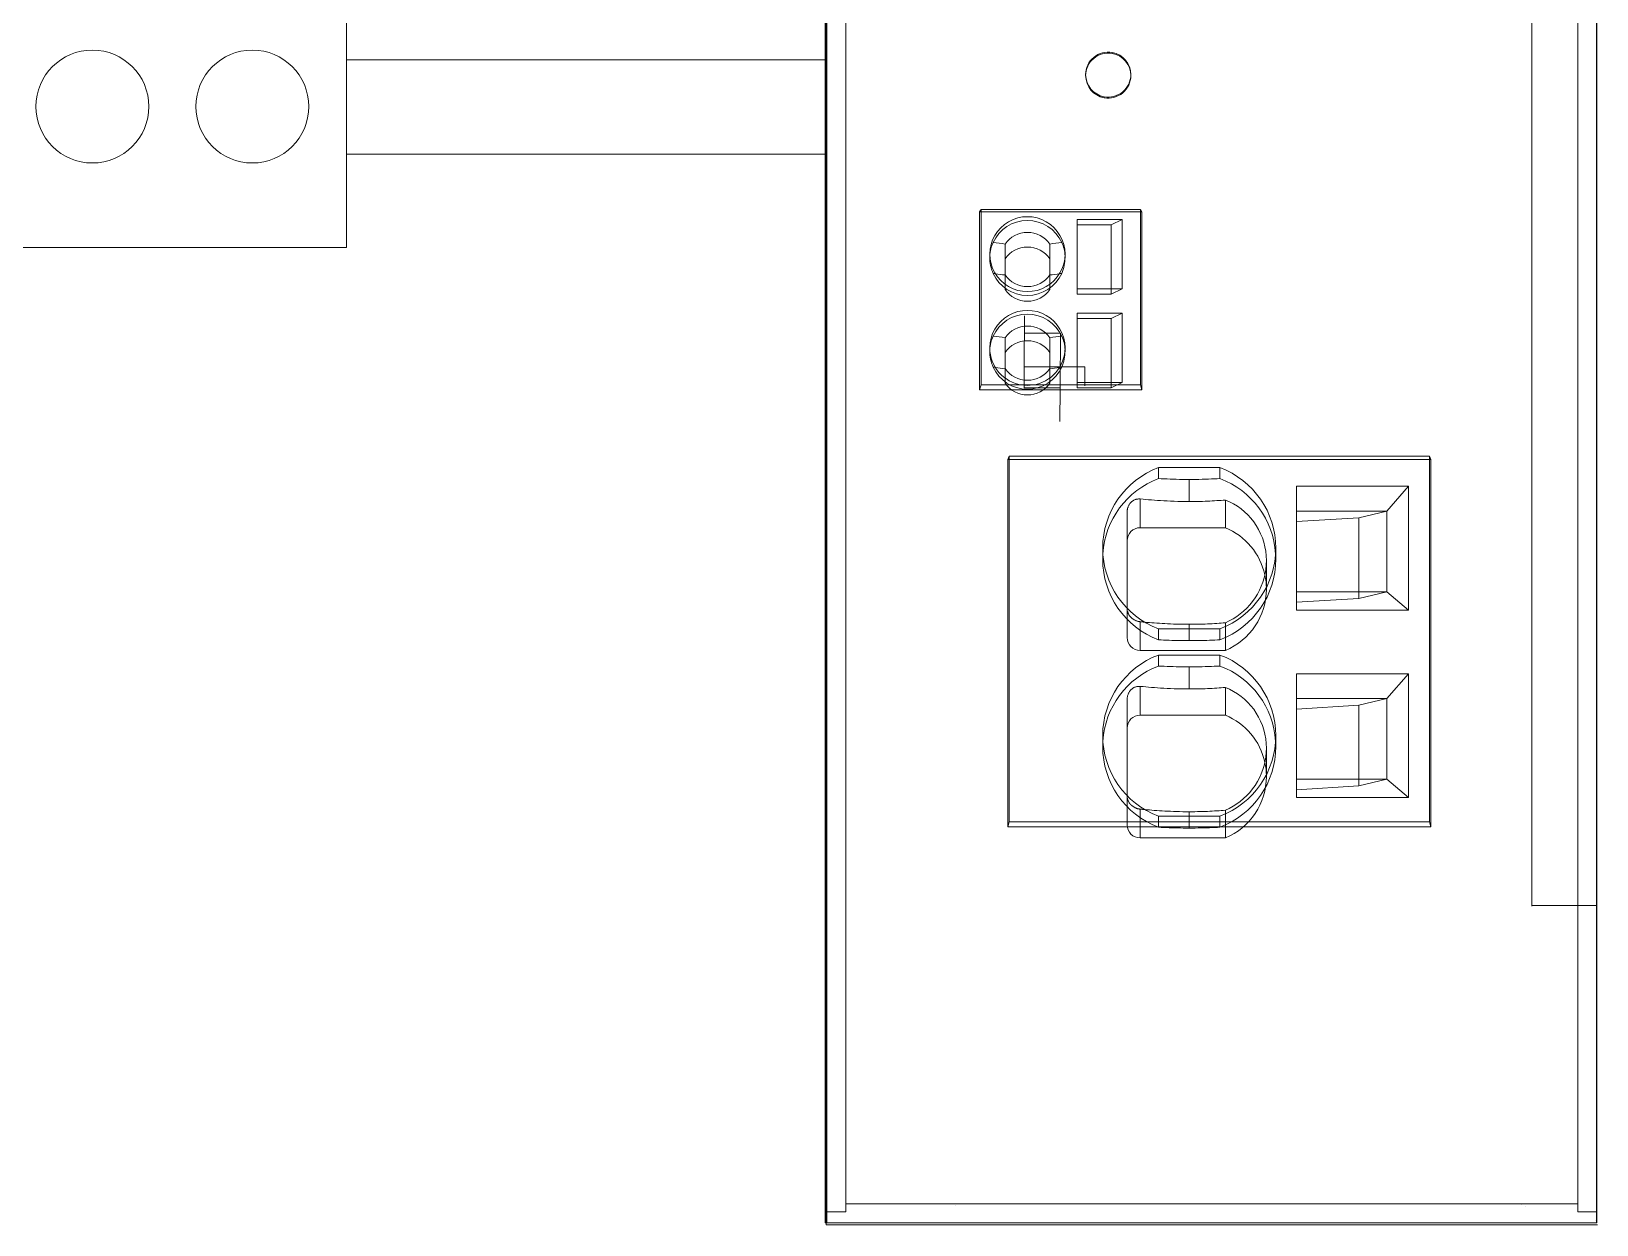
# Model space of a CAD drawing. Header units: millimetres. Extents: x 1359 to 3577, y 1336 to 3557.
# Drawn here: x 2239.8 to 2323, y 3137.1 to 3200.6 of the extents above; entities that cross this region are included whole.
import ezdxf

# ---------------------------------------------------------------- set-up
doc = ezdxf.new("R2010")
doc.units = ezdxf.units.MM
doc.layers.add('000-PI-Oprema', color=30, linetype='Continuous', lineweight=5)
doc.layers.add('000-SI-Oprema', color=30, linetype='Continuous', lineweight=0)
doc.layers.add('002-PI-Kabelska kanalica', color=150, linetype='Continuous')

msp = doc.modelspace()

# ---------------------------------------------------------------- linework, layer by layer
at = {"layer": '000-PI-Oprema', "color": 0, "linetype": 'ByBlock', "lineweight": 0}
msp.add_lwpolyline([(2245.764, 3236.079), (2245.764, 3239.079, -0.414214), (2248.764, 3242.079), (2253.564, 3242.079, -0.414214), (2256.564, 3239.079), (2256.564, 3236.079), (2256.564, 3189.079), (2229.564, 3189.079), (2229.564, 3185.079, 0.414214), (2232.564, 3182.079), (2234.564, 3182.079, 0.414214), (2237.564, 3185.079), (2237.564, 3189.079)], format="xyb", dxfattribs=at)
for centre in [(2243.064, 3196.579), (2251.564, 3196.579)]:
    msp.add_circle(centre, 3, dxfattribs=at)
at = {"layer": '000-SI-Oprema', "color": 0, "linetype": 'ByBlock', "lineweight": 0}
for p, q in [((2282.003, 3267.249), (2282.003, 3137.249)), ((2282.003, 3155.798), (2282.003, 3267.249)), ((2282.051, 3267.149), (2282.051, 3137.149)), ((2282.051, 3155.699), (2282.051, 3267.149)), ((2282.099, 3267.049), (2282.099, 3154.109)), ((2319.549, 3267.049), (2319.549, 3154.109)), ((2322.999, 3267.049), (2322.999, 3154.107)), ((2323.003, 3137.249), (2323.003, 3267.249)), ((2323.003, 3155.798), (2323.003, 3267.249)), ((2283.099, 3266.547), (2283.099, 3155.264)), ((2321.999, 3155.264), (2321.999, 3266.574)), ((2297.261, 3199.4), (2297.261, 3199.454)), ((2295.846, 3198.277), (2295.846, 3198.224)), ((2298.246, 3198.277), (2298.246, 3198.224)), ((2296.832, 3197.048), (2296.832, 3197.101)), ((2290.213, 3190.99), (2290.288, 3191.099)), ((2290.288, 3191.099), (2298.761, 3191.099)), ((2290.288, 3181.78), (2290.288, 3191.099)), ((2298.836, 3190.99), (2298.761, 3191.099)), ((2298.761, 3191.099), (2298.761, 3181.78)), ((2290.288, 3190.99), (2290.213, 3190.99)), ((2290.213, 3190.99), (2290.213, 3181.523)), ((2298.761, 3190.99), (2290.288, 3190.99)), ((2295.401, 3190.577), (2295.401, 3186.891)), ((2297.785, 3190.577), (2295.401, 3190.577)), ((2297.209, 3190.292), (2295.401, 3190.292)), ((2297.785, 3190.577), (2297.209, 3190.292)), ((2297.209, 3190.292), (2297.209, 3186.891)), ((2297.785, 3190.577), (2297.785, 3186.891)), ((2298.836, 3190.99), (2298.761, 3190.99)), ((2298.835, 3181.523), (2298.836, 3190.99)), ((2290.751, 3188.556), (2290.751, 3188.734)), ((2291.562, 3187.628), (2291.562, 3189.271)), ((2293.941, 3189.271), (2293.941, 3187.628)), ((2294.751, 3188.556), (2294.751, 3188.734)), ((2291.562, 3187.628), (2291.562, 3186.851)), ((2293.941, 3187.628), (2293.941, 3186.851)), ((2297.785, 3186.891), (2295.401, 3186.891)), ((2295.401, 3186.607), (2295.401, 3186.891)), ((2297.209, 3186.891), (2297.209, 3186.607)), ((2297.209, 3186.607), (2297.785, 3186.891)), ((2297.209, 3186.607), (2295.401, 3186.607)), ((2292.599, 3185.449), (2292.586, 3182.749)), ((2292.599, 3185.449), (2292.599, 3185.449)), ((2295.401, 3185.596), (2295.401, 3181.91)), ((2297.785, 3185.596), (2295.401, 3185.596)), ((2297.209, 3185.311), (2295.401, 3185.311)), ((2297.785, 3185.596), (2297.209, 3185.311)), ((2297.209, 3185.311), (2297.209, 3181.91)), ((2297.785, 3185.596), (2297.785, 3181.91)), ((2292.595, 3184.543), (2294.502, 3184.543)), ((2294.49, 3181.634), (2294.502, 3184.543)), ((2290.751, 3183.575), (2290.751, 3183.753)), ((2291.562, 3182.647), (2291.562, 3184.29)), ((2293.941, 3184.29), (2293.941, 3182.647)), ((2294.751, 3183.575), (2294.751, 3183.753)), ((2292.582, 3181.785), (2292.586, 3182.749)), ((2292.586, 3182.749), (2292.586, 3182.749)), ((2292.586, 3182.749), (2295.799, 3182.749)), ((2295.799, 3182.749), (2295.799, 3182.749)), ((2295.799, 3182.749), (2295.799, 3181.785)), ((2291.562, 3181.87), (2291.562, 3182.647)), ((2293.941, 3181.87), (2293.941, 3182.647)), ((2297.785, 3181.91), (2295.401, 3181.91)), ((2295.401, 3181.626), (2295.401, 3181.91)), ((2297.209, 3181.91), (2297.209, 3181.626)), ((2297.209, 3181.626), (2297.785, 3181.91)), ((2290.288, 3181.78), (2290.213, 3181.523)), ((2290.213, 3181.523), (2298.835, 3181.523)), ((2298.761, 3181.78), (2290.288, 3181.78)), ((2292.581, 3181.634), (2292.582, 3181.785)), ((2294.49, 3181.634), (2292.581, 3181.634)), ((2294.482, 3179.833), (2294.49, 3181.586)), ((2294.49, 3181.634), (2294.49, 3181.586)), ((2297.209, 3181.626), (2295.401, 3181.626)), ((2295.799, 3181.785), (2295.799, 3181.742)), ((2298.835, 3181.523), (2298.761, 3181.78)), ((2291.788, 3177.997), (2291.712, 3177.811)), ((2291.713, 3158.3), (2291.712, 3177.811)), ((2291.712, 3177.811), (2291.788, 3177.811)), ((2291.788, 3177.997), (2291.788, 3158.556)), ((2291.788, 3177.997), (2314.111, 3177.997)), ((2291.788, 3177.811), (2314.111, 3177.811)), ((2314.111, 3177.997), (2314.186, 3177.811)), ((2314.111, 3177.997), (2314.111, 3158.556)), ((2314.111, 3177.811), (2314.186, 3177.811)), ((2314.185, 3158.3), (2314.186, 3177.811)), ((2302.985, 3177.39), (2299.717, 3177.39)), ((2299.717, 3177.39), (2299.717, 3176.806)), ((2302.985, 3177.39), (2302.985, 3176.806)), ((2299.717, 3176.806), (2299.867, 3176.798)), ((2299.867, 3176.798), (2300.02, 3176.791)), ((2300.02, 3176.791), (2300.176, 3176.784)), ((2300.176, 3176.784), (2300.336, 3176.778)), ((2300.336, 3176.778), (2300.499, 3176.773)), ((2300.499, 3176.773), (2300.665, 3176.769)), ((2300.665, 3176.769), (2300.834, 3176.765)), ((2300.834, 3176.765), (2301.005, 3176.762)), ((2301.005, 3176.762), (2301.178, 3176.761)), ((2301.178, 3176.761), (2301.351, 3176.76)), ((2301.351, 3176.76), (2301.524, 3176.761)), ((2301.351, 3175.585), (2301.351, 3176.76)), ((2301.524, 3176.761), (2301.697, 3176.762)), ((2301.697, 3176.762), (2301.869, 3176.765)), ((2301.869, 3176.765), (2302.038, 3176.769)), ((2302.038, 3176.769), (2302.204, 3176.773)), ((2302.204, 3176.773), (2302.367, 3176.778)), ((2302.367, 3176.778), (2302.526, 3176.784)), ((2302.526, 3176.784), (2302.683, 3176.791)), ((2302.683, 3176.791), (2302.836, 3176.798)), ((2302.836, 3176.798), (2302.985, 3176.806)), ((2307.051, 3169.814), (2307.051, 3176.398)), ((2313.006, 3176.398), (2307.051, 3176.398)), ((2311.851, 3175.073), (2313.006, 3176.398)), ((2313.006, 3176.398), (2313.006, 3169.814)), ((2298.07, 3175.199), (2298.064, 3175.168)), ((2298.078, 3175.229), (2298.07, 3175.199)), ((2298.086, 3175.26), (2298.078, 3175.229)), ((2298.097, 3175.291), (2298.086, 3175.26)), ((2298.109, 3175.322), (2298.097, 3175.291)), ((2298.123, 3175.354), (2298.109, 3175.322)), ((2298.139, 3175.385), (2298.123, 3175.354)), ((2298.156, 3175.416), (2298.139, 3175.385)), ((2298.176, 3175.446), (2298.156, 3175.416)), ((2298.197, 3175.475), (2298.176, 3175.446)), ((2298.22, 3175.504), (2298.197, 3175.475)), ((2298.244, 3175.532), (2298.22, 3175.504)), ((2298.271, 3175.558), (2298.244, 3175.532)), ((2298.298, 3175.582), (2298.271, 3175.558)), ((2298.327, 3175.604), (2298.298, 3175.582)), ((2298.356, 3175.624), (2298.327, 3175.604)), ((2298.385, 3175.643), (2298.356, 3175.624)), ((2298.415, 3175.659), (2298.385, 3175.643)), ((2298.445, 3175.673), (2298.415, 3175.659)), ((2298.475, 3175.685), (2298.445, 3175.673)), ((2298.505, 3175.695), (2298.475, 3175.685)), ((2298.534, 3175.704), (2298.505, 3175.695)), ((2298.563, 3175.711), (2298.534, 3175.704)), ((2298.591, 3175.716), (2298.563, 3175.711)), ((2298.619, 3175.72), (2298.591, 3175.716)), ((2298.647, 3175.723), (2298.619, 3175.72)), ((2298.674, 3175.724), (2298.647, 3175.723)), ((2298.7, 3175.724), (2298.674, 3175.724)), ((2298.726, 3175.723), (2298.7, 3175.724)), ((2298.751, 3175.721), (2298.726, 3175.723)), ((2298.751, 3175.721), (2298.894, 3175.708)), ((2298.751, 3175.721), (2298.751, 3174.194)), ((2298.894, 3175.708), (2299.04, 3175.695)), ((2299.04, 3175.695), (2299.189, 3175.683)), ((2299.189, 3175.683), (2299.341, 3175.67)), ((2299.341, 3175.67), (2299.497, 3175.658)), ((2299.497, 3175.658), (2299.658, 3175.647)), ((2299.658, 3175.647), (2299.823, 3175.636)), ((2299.823, 3175.636), (2299.994, 3175.625)), ((2299.994, 3175.625), (2300.171, 3175.616)), ((2300.171, 3175.616), (2300.354, 3175.607)), ((2300.354, 3175.607), (2300.542, 3175.599)), ((2300.542, 3175.599), (2300.737, 3175.593)), ((2300.737, 3175.593), (2300.938, 3175.588)), ((2300.938, 3175.588), (2301.144, 3175.586)), ((2301.144, 3175.586), (2301.351, 3175.585)), ((2301.351, 3175.585), (2301.495, 3175.585)), ((2301.495, 3175.585), (2301.639, 3175.586)), ((2301.639, 3175.586), (2301.781, 3175.589)), ((2301.781, 3175.589), (2301.921, 3175.592)), ((2301.921, 3175.592), (2302.059, 3175.596)), ((2302.059, 3175.596), (2302.193, 3175.601)), ((2302.193, 3175.601), (2302.324, 3175.606)), ((2302.324, 3175.606), (2302.452, 3175.612)), ((2302.452, 3175.612), (2302.577, 3175.618)), ((2302.577, 3175.618), (2302.699, 3175.625)), ((2302.699, 3175.625), (2302.819, 3175.632)), ((2302.819, 3175.632), (2302.936, 3175.639)), ((2302.936, 3175.639), (2303.05, 3175.647)), ((2303.05, 3175.647), (2303.162, 3175.655)), ((2303.162, 3175.655), (2303.271, 3175.663)), ((2303.271, 3175.663), (2303.271, 3174.194)), ((2303.492, 3175.567), (2303.271, 3175.663)), ((2303.704, 3175.456), (2303.492, 3175.567)), ((2303.909, 3175.331), (2303.704, 3175.456)), ((2304.104, 3175.192), (2303.909, 3175.331)), ((2298.052, 3175.052), (2298.051, 3175.025)), ((2298.051, 3174.847), (2298.051, 3175.025)), ((2298.051, 3174.667), (2298.051, 3174.847)), ((2298.051, 3174.482), (2298.051, 3174.667)), ((2298.051, 3174.293), (2298.051, 3174.482)), ((2298.053, 3175.081), (2298.052, 3175.052)), ((2298.056, 3175.109), (2298.053, 3175.081)), ((2298.059, 3175.139), (2298.056, 3175.109)), ((2298.064, 3175.168), (2298.059, 3175.139)), ((2304.289, 3175.039), (2304.104, 3175.192)), ((2304.464, 3174.873), (2304.289, 3175.039)), ((2304.627, 3174.695), (2304.464, 3174.873)), ((2304.778, 3174.506), (2304.627, 3174.695)), ((2304.915, 3174.304), (2304.778, 3174.506)), ((2307.051, 3175.073), (2311.851, 3175.073)), ((2310.367, 3174.718), (2307.051, 3174.516)), ((2310.367, 3174.718), (2311.851, 3175.073)), ((2310.367, 3170.79), (2310.367, 3174.718)), ((2311.851, 3170.79), (2311.851, 3175.073)), ((2298.051, 3174.1), (2298.051, 3174.293)), ((2298.051, 3173.9), (2298.051, 3174.1)), ((2298.051, 3173.696), (2298.051, 3173.9)), ((2298.051, 3173.484), (2298.051, 3173.696)), ((2303.271, 3174.194), (2298.751, 3174.194)), ((2305.038, 3174.094), (2304.915, 3174.304)), ((2305.146, 3173.875), (2305.038, 3174.094)), ((2305.238, 3173.65), (2305.146, 3173.875)), ((2305.314, 3173.418), (2305.238, 3173.65)), ((2296.751, 3173.106), (2296.751, 3172.522)), ((2298.051, 3173.266), (2298.051, 3173.484)), ((2298.051, 3173.041), (2298.051, 3173.266)), ((2298.051, 3172.812), (2298.051, 3173.041)), ((2298.051, 3172.579), (2298.051, 3172.812)), ((2305.373, 3173.18), (2305.314, 3173.418)), ((2305.416, 3172.939), (2305.373, 3173.18)), ((2305.443, 3172.694), (2305.416, 3172.939)), ((2305.951, 3172.522), (2305.951, 3173.106)), ((2298.051, 3172.342), (2298.051, 3172.579)), ((2298.051, 3172.106), (2298.051, 3172.342)), ((2298.051, 3171.879), (2298.051, 3172.106)), ((2298.051, 3171.661), (2298.051, 3171.879)), ((2305.382, 3171.75), (2305.42, 3171.98)), ((2305.42, 3171.98), (2305.443, 3172.213)), ((2305.451, 3172.447), (2305.443, 3172.694)), ((2305.443, 3172.213), (2305.451, 3172.447)), ((2305.451, 3170.931), (2305.451, 3172.447)), ((2298.051, 3171.451), (2298.051, 3171.661)), ((2298.051, 3171.25), (2298.051, 3171.451)), ((2298.051, 3171.059), (2298.051, 3171.25)), ((2298.051, 3170.876), (2298.051, 3171.059)), ((2305.082, 3170.869), (2305.178, 3171.082)), ((2305.178, 3171.082), (2305.261, 3171.3)), ((2305.261, 3171.3), (2305.328, 3171.523)), ((2305.328, 3171.523), (2305.382, 3171.75)), ((2298.051, 3170.701), (2298.051, 3170.876)), ((2298.051, 3170.533), (2298.051, 3170.701)), ((2298.051, 3170.37), (2298.051, 3170.533)), ((2298.051, 3170.213), (2298.051, 3170.37)), ((2298.051, 3170.061), (2298.051, 3170.213)), ((2304.565, 3170.091), (2304.712, 3170.271)), ((2304.712, 3170.271), (2304.848, 3170.462)), ((2304.848, 3170.462), (2304.972, 3170.662)), ((2304.972, 3170.662), (2305.082, 3170.869)), ((2307.051, 3170.79), (2311.851, 3170.79)), ((2310.367, 3170.434), (2307.051, 3170.232)), ((2310.367, 3170.434), (2310.367, 3170.79)), ((2310.367, 3170.434), (2311.851, 3170.79)), ((2313.006, 3169.814), (2311.851, 3170.79)), ((2298.051, 3169.913), (2298.051, 3170.061)), ((2298.051, 3169.91), (2298.051, 3169.913)), ((2298.051, 3169.907), (2298.051, 3169.91)), ((2298.051, 3169.904), (2298.051, 3169.907)), ((2298.051, 3169.901), (2298.051, 3169.904)), ((2298.051, 3169.897), (2298.051, 3169.901)), ((2298.051, 3169.894), (2298.051, 3169.897)), ((2298.051, 3169.894), (2298.052, 3169.874)), ((2298.051, 3169.894), (2298.051, 3168.366)), ((2298.052, 3169.874), (2298.053, 3169.852)), ((2298.053, 3169.852), (2298.055, 3169.831)), ((2298.055, 3169.831), (2298.058, 3169.809)), ((2298.058, 3169.809), (2298.061, 3169.786)), ((2298.061, 3169.786), (2298.066, 3169.763)), ((2298.066, 3169.763), (2298.072, 3169.739)), ((2298.072, 3169.739), (2298.079, 3169.715)), ((2298.079, 3169.715), (2298.087, 3169.691)), ((2298.087, 3169.691), (2298.097, 3169.666)), ((2298.097, 3169.666), (2298.107, 3169.641)), ((2298.107, 3169.641), (2298.12, 3169.615)), ((2298.12, 3169.615), (2298.133, 3169.589)), ((2298.133, 3169.589), (2298.148, 3169.564)), ((2298.148, 3169.564), (2298.165, 3169.538)), ((2298.165, 3169.538), (2298.183, 3169.512)), ((2298.183, 3169.512), (2298.202, 3169.487)), ((2298.202, 3169.487), (2298.223, 3169.463)), ((2298.223, 3169.463), (2298.246, 3169.438)), ((2298.246, 3169.438), (2298.27, 3169.415)), ((2298.27, 3169.415), (2298.294, 3169.392)), ((2298.294, 3169.392), (2298.319, 3169.371)), ((2303.681, 3169.35), (2303.875, 3169.475)), ((2303.875, 3169.475), (2304.061, 3169.612)), ((2304.061, 3169.612), (2304.239, 3169.76)), ((2304.239, 3169.76), (2304.407, 3169.92)), ((2304.407, 3169.92), (2304.565, 3170.091)), ((2307.051, 3169.814), (2313.006, 3169.814)), ((2298.319, 3169.371), (2298.345, 3169.351)), ((2298.345, 3169.351), (2298.371, 3169.333)), ((2298.371, 3169.333), (2298.398, 3169.316)), ((2298.398, 3169.316), (2298.425, 3169.3)), ((2298.425, 3169.3), (2298.452, 3169.285)), ((2298.452, 3169.285), (2298.479, 3169.272)), ((2298.479, 3169.272), (2298.505, 3169.26)), ((2298.505, 3169.26), (2298.531, 3169.249)), ((2298.531, 3169.249), (2298.557, 3169.239)), ((2298.557, 3169.239), (2298.583, 3169.231)), ((2298.583, 3169.231), (2298.608, 3169.223)), ((2298.608, 3169.223), (2298.633, 3169.216)), ((2298.633, 3169.216), (2298.658, 3169.211)), ((2298.658, 3169.211), (2298.682, 3169.206)), ((2298.682, 3169.206), (2298.705, 3169.202)), ((2298.705, 3169.202), (2298.729, 3169.199)), ((2298.729, 3169.199), (2298.751, 3169.196)), ((2298.79, 3169.193), (2298.751, 3169.196)), ((2298.751, 3169.196), (2298.751, 3167.669)), ((2298.829, 3169.189), (2298.79, 3169.193)), ((2298.868, 3169.185), (2298.829, 3169.189)), ((2298.908, 3169.182), (2298.868, 3169.185)), ((2298.948, 3169.178), (2298.908, 3169.182)), ((2298.988, 3169.175), (2298.948, 3169.178)), ((2299.111, 3169.164), (2298.988, 3169.175)), ((2299.236, 3169.154), (2299.111, 3169.164)), ((2299.364, 3169.143), (2299.236, 3169.154)), ((2299.494, 3169.133), (2299.364, 3169.143)), ((2299.628, 3169.124), (2299.494, 3169.133)), ((2299.765, 3169.114), (2299.628, 3169.124)), ((2299.717, 3168.822), (2299.717, 3168.238)), ((2299.717, 3168.822), (2302.985, 3168.822)), ((2299.906, 3169.105), (2299.765, 3169.114)), ((2300.05, 3169.097), (2299.906, 3169.105)), ((2300.198, 3169.089), (2300.05, 3169.097)), ((2300.351, 3169.082), (2300.198, 3169.089)), ((2300.508, 3169.076), (2300.351, 3169.082)), ((2300.671, 3169.07), (2300.508, 3169.076)), ((2300.837, 3169.066), (2300.671, 3169.07)), ((2301.006, 3169.062), (2300.837, 3169.066)), ((2301.177, 3169.06), (2301.006, 3169.062)), ((2301.351, 3169.059), (2301.177, 3169.06)), ((2301.496, 3169.06), (2301.351, 3169.059)), ((2301.351, 3169.059), (2301.351, 3168.822)), ((2301.351, 3168.822), (2301.351, 3168.193)), ((2301.64, 3169.061), (2301.496, 3169.06)), ((2301.782, 3169.064), (2301.64, 3169.061)), ((2301.921, 3169.067), (2301.782, 3169.064)), ((2302.058, 3169.071), (2301.921, 3169.067)), ((2302.192, 3169.076), (2302.058, 3169.071)), ((2302.324, 3169.081), (2302.192, 3169.076)), ((2302.452, 3169.087), (2302.324, 3169.081)), ((2302.578, 3169.093), (2302.452, 3169.087)), ((2302.7, 3169.1), (2302.578, 3169.093)), ((2302.819, 3169.107), (2302.7, 3169.1)), ((2302.935, 3169.114), (2302.819, 3169.107)), ((2303.049, 3169.122), (2302.935, 3169.114)), ((2302.985, 3168.822), (2302.985, 3168.238)), ((2303.161, 3169.13), (2303.049, 3169.122)), ((2303.271, 3169.138), (2303.161, 3169.13)), ((2303.271, 3169.138), (2303.479, 3169.237)), ((2303.271, 3169.138), (2303.271, 3167.669)), ((2303.479, 3169.237), (2303.681, 3169.35)), ((2299.853, 3168.231), (2299.717, 3168.238)), ((2299.992, 3168.225), (2299.853, 3168.231)), ((2300.133, 3168.219), (2299.992, 3168.225)), ((2300.278, 3168.213), (2300.133, 3168.219)), ((2300.424, 3168.208), (2300.278, 3168.213)), ((2300.574, 3168.204), (2300.424, 3168.208)), ((2300.726, 3168.2), (2300.574, 3168.204)), ((2300.88, 3168.197), (2300.726, 3168.2)), ((2301.036, 3168.195), (2300.88, 3168.197)), ((2301.194, 3168.194), (2301.036, 3168.195)), ((2301.351, 3168.193), (2301.194, 3168.194)), ((2301.509, 3168.194), (2301.351, 3168.193)), ((2301.666, 3168.195), (2301.509, 3168.194)), ((2301.822, 3168.197), (2301.666, 3168.195)), ((2301.976, 3168.2), (2301.822, 3168.197)), ((2302.128, 3168.204), (2301.976, 3168.2)), ((2302.278, 3168.208), (2302.128, 3168.204)), ((2302.426, 3168.213), (2302.278, 3168.208)), ((2302.57, 3168.219), (2302.426, 3168.213)), ((2302.711, 3168.225), (2302.57, 3168.219)), ((2302.849, 3168.231), (2302.711, 3168.225)), ((2302.985, 3168.238), (2302.849, 3168.231)), ((2298.751, 3167.669), (2303.271, 3167.669)), ((2302.985, 3167.428), (2299.717, 3167.428)), ((2299.717, 3167.428), (2299.717, 3166.844)), ((2302.985, 3167.428), (2302.985, 3166.844)), ((2299.717, 3166.844), (2299.867, 3166.836)), ((2299.867, 3166.836), (2300.02, 3166.829)), ((2300.02, 3166.829), (2300.176, 3166.822)), ((2300.176, 3166.822), (2300.336, 3166.816)), ((2300.336, 3166.816), (2300.499, 3166.811)), ((2300.499, 3166.811), (2300.665, 3166.807)), ((2300.665, 3166.807), (2300.834, 3166.803)), ((2300.834, 3166.803), (2301.005, 3166.801)), ((2301.005, 3166.801), (2301.178, 3166.799)), ((2301.178, 3166.799), (2301.351, 3166.798)), ((2301.351, 3166.798), (2301.524, 3166.799)), ((2301.351, 3165.623), (2301.351, 3166.798)), ((2301.524, 3166.799), (2301.697, 3166.801)), ((2301.697, 3166.801), (2301.869, 3166.803)), ((2301.869, 3166.803), (2302.038, 3166.807)), ((2302.038, 3166.807), (2302.204, 3166.811)), ((2302.204, 3166.811), (2302.367, 3166.816)), ((2302.367, 3166.816), (2302.526, 3166.822)), ((2302.526, 3166.822), (2302.683, 3166.829)), ((2302.683, 3166.829), (2302.836, 3166.836)), ((2302.836, 3166.836), (2302.985, 3166.844)), ((2307.051, 3159.852), (2307.051, 3166.436)), ((2313.006, 3166.436), (2307.051, 3166.436)), ((2311.851, 3165.112), (2313.006, 3166.436)), ((2313.006, 3166.436), (2313.006, 3159.852)), ((2298.07, 3165.237), (2298.064, 3165.206)), ((2298.078, 3165.267), (2298.07, 3165.237)), ((2298.086, 3165.298), (2298.078, 3165.267)), ((2298.097, 3165.329), (2298.086, 3165.298)), ((2298.109, 3165.36), (2298.097, 3165.329)), ((2298.123, 3165.392), (2298.109, 3165.36)), ((2298.139, 3165.423), (2298.123, 3165.392)), ((2298.156, 3165.454), (2298.139, 3165.423)), ((2298.176, 3165.484), (2298.156, 3165.454)), ((2298.197, 3165.514), (2298.176, 3165.484)), ((2298.22, 3165.542), (2298.197, 3165.514)), ((2298.244, 3165.57), (2298.22, 3165.542)), ((2298.271, 3165.596), (2298.244, 3165.57)), ((2298.298, 3165.62), (2298.271, 3165.596)), ((2298.327, 3165.642), (2298.298, 3165.62)), ((2298.356, 3165.663), (2298.327, 3165.642)), ((2298.385, 3165.681), (2298.356, 3165.663)), ((2298.415, 3165.697), (2298.385, 3165.681)), ((2298.445, 3165.711), (2298.415, 3165.697)), ((2298.475, 3165.723), (2298.445, 3165.711)), ((2298.505, 3165.733), (2298.475, 3165.723)), ((2298.534, 3165.742), (2298.505, 3165.733)), ((2298.563, 3165.749), (2298.534, 3165.742)), ((2298.591, 3165.754), (2298.563, 3165.749)), ((2298.619, 3165.758), (2298.591, 3165.754)), ((2298.647, 3165.761), (2298.619, 3165.758)), ((2298.674, 3165.762), (2298.647, 3165.761)), ((2298.7, 3165.762), (2298.674, 3165.762)), ((2298.726, 3165.761), (2298.7, 3165.762)), ((2298.751, 3165.759), (2298.726, 3165.761)), ((2298.751, 3165.759), (2298.751, 3164.232)), ((2298.751, 3165.759), (2298.894, 3165.746)), ((2298.894, 3165.746), (2299.04, 3165.733)), ((2299.04, 3165.733), (2299.189, 3165.721)), ((2299.189, 3165.721), (2299.341, 3165.708)), ((2299.341, 3165.708), (2299.497, 3165.696)), ((2299.497, 3165.696), (2299.658, 3165.685)), ((2299.658, 3165.685), (2299.823, 3165.674)), ((2299.823, 3165.674), (2299.994, 3165.663)), ((2299.994, 3165.663), (2300.171, 3165.654)), ((2300.171, 3165.654), (2300.354, 3165.645)), ((2300.354, 3165.645), (2300.542, 3165.637)), ((2300.542, 3165.637), (2300.737, 3165.631)), ((2300.737, 3165.631), (2300.938, 3165.627)), ((2300.938, 3165.627), (2301.144, 3165.624)), ((2301.144, 3165.624), (2301.351, 3165.623)), ((2301.351, 3165.623), (2301.495, 3165.623)), ((2301.495, 3165.623), (2301.639, 3165.625)), ((2301.639, 3165.625), (2301.781, 3165.627)), ((2301.781, 3165.627), (2301.921, 3165.63)), ((2301.921, 3165.63), (2302.059, 3165.634)), ((2302.059, 3165.634), (2302.193, 3165.639)), ((2302.193, 3165.639), (2302.324, 3165.644)), ((2302.324, 3165.644), (2302.452, 3165.65)), ((2302.452, 3165.65), (2302.577, 3165.656)), ((2302.577, 3165.656), (2302.699, 3165.663)), ((2302.699, 3165.663), (2302.819, 3165.67)), ((2302.819, 3165.67), (2302.936, 3165.677)), ((2302.936, 3165.677), (2303.05, 3165.685)), ((2303.05, 3165.685), (2303.162, 3165.693)), ((2303.162, 3165.693), (2303.271, 3165.701)), ((2303.492, 3165.605), (2303.271, 3165.701)), ((2303.271, 3165.701), (2303.271, 3164.232)), ((2303.704, 3165.494), (2303.492, 3165.605)), ((2303.909, 3165.369), (2303.704, 3165.494)), ((2304.104, 3165.23), (2303.909, 3165.369)), ((2304.289, 3165.077), (2304.104, 3165.23)), ((2298.052, 3165.09), (2298.051, 3165.063)), ((2298.051, 3164.885), (2298.051, 3165.063)), ((2298.051, 3164.705), (2298.051, 3164.885)), ((2298.051, 3164.52), (2298.051, 3164.705)), ((2298.051, 3164.331), (2298.051, 3164.52)), ((2298.053, 3165.119), (2298.052, 3165.09)), ((2298.056, 3165.147), (2298.053, 3165.119)), ((2298.059, 3165.177), (2298.056, 3165.147)), ((2298.064, 3165.206), (2298.059, 3165.177)), ((2304.464, 3164.912), (2304.289, 3165.077)), ((2304.627, 3164.734), (2304.464, 3164.912)), ((2304.778, 3164.544), (2304.627, 3164.734)), ((2304.915, 3164.342), (2304.778, 3164.544)), ((2307.051, 3165.112), (2311.851, 3165.112)), ((2310.367, 3164.756), (2307.051, 3164.554)), ((2310.367, 3164.756), (2311.851, 3165.112)), ((2310.367, 3160.828), (2310.367, 3164.756)), ((2311.851, 3160.828), (2311.851, 3165.112)), ((2298.051, 3164.138), (2298.051, 3164.331)), ((2298.051, 3163.939), (2298.051, 3164.138)), ((2298.051, 3163.734), (2298.051, 3163.939)), ((2298.051, 3163.522), (2298.051, 3163.734)), ((2303.271, 3164.232), (2298.751, 3164.232)), ((2305.038, 3164.132), (2304.915, 3164.342)), ((2305.146, 3163.913), (2305.038, 3164.132)), ((2305.238, 3163.688), (2305.146, 3163.913)), ((2305.314, 3163.456), (2305.238, 3163.688)), ((2296.751, 3163.144), (2296.751, 3162.56)), ((2298.051, 3163.304), (2298.051, 3163.522)), ((2298.051, 3163.08), (2298.051, 3163.304)), ((2298.051, 3162.85), (2298.051, 3163.08)), ((2298.051, 3162.617), (2298.051, 3162.85)), ((2305.373, 3163.219), (2305.314, 3163.456)), ((2305.416, 3162.977), (2305.373, 3163.219)), ((2305.443, 3162.732), (2305.416, 3162.977)), ((2305.451, 3162.485), (2305.443, 3162.732)), ((2305.951, 3162.56), (2305.951, 3163.144)), ((2298.051, 3162.38), (2298.051, 3162.617)), ((2298.051, 3162.144), (2298.051, 3162.38)), ((2298.051, 3161.917), (2298.051, 3162.144)), ((2298.051, 3161.699), (2298.051, 3161.917)), ((2305.382, 3161.788), (2305.42, 3162.018)), ((2305.42, 3162.018), (2305.443, 3162.251)), ((2305.443, 3162.251), (2305.451, 3162.485)), ((2305.451, 3160.969), (2305.451, 3162.485)), ((2298.051, 3161.489), (2298.051, 3161.699)), ((2298.051, 3161.288), (2298.051, 3161.489)), ((2298.051, 3161.097), (2298.051, 3161.288)), ((2298.051, 3160.915), (2298.051, 3161.097)), ((2305.082, 3160.907), (2305.178, 3161.12)), ((2305.178, 3161.12), (2305.261, 3161.338)), ((2305.261, 3161.338), (2305.328, 3161.561)), ((2305.328, 3161.561), (2305.382, 3161.788)), ((2298.051, 3160.739), (2298.051, 3160.915)), ((2298.051, 3160.571), (2298.051, 3160.739)), ((2298.051, 3160.408), (2298.051, 3160.571)), ((2298.051, 3160.251), (2298.051, 3160.408)), ((2298.051, 3160.099), (2298.051, 3160.251)), ((2304.565, 3160.129), (2304.712, 3160.31)), ((2304.712, 3160.31), (2304.848, 3160.5)), ((2304.848, 3160.5), (2304.972, 3160.7)), ((2304.972, 3160.7), (2305.082, 3160.907)), ((2307.051, 3160.828), (2311.851, 3160.828)), ((2310.367, 3160.472), (2307.051, 3160.27)), ((2310.367, 3160.472), (2310.367, 3160.828)), ((2310.367, 3160.472), (2311.851, 3160.828)), ((2313.006, 3159.852), (2311.851, 3160.828)), ((2298.051, 3159.952), (2298.051, 3160.099)), ((2298.051, 3159.948), (2298.051, 3159.952)), ((2298.051, 3159.945), (2298.051, 3159.948)), ((2298.051, 3159.942), (2298.051, 3159.945)), ((2298.051, 3159.939), (2298.051, 3159.942)), ((2298.051, 3159.936), (2298.051, 3159.939)), ((2298.051, 3159.932), (2298.051, 3159.936)), ((2298.051, 3159.932), (2298.051, 3158.404)), ((2298.051, 3159.932), (2298.052, 3159.912)), ((2298.052, 3159.912), (2298.053, 3159.89)), ((2298.053, 3159.89), (2298.055, 3159.869)), ((2298.055, 3159.869), (2298.058, 3159.847)), ((2298.058, 3159.847), (2298.061, 3159.824)), ((2298.061, 3159.824), (2298.066, 3159.801)), ((2298.066, 3159.801), (2298.072, 3159.777)), ((2298.072, 3159.777), (2298.079, 3159.753)), ((2298.079, 3159.753), (2298.087, 3159.729)), ((2298.087, 3159.729), (2298.097, 3159.704)), ((2298.097, 3159.704), (2298.107, 3159.679)), ((2298.107, 3159.679), (2298.12, 3159.653)), ((2298.12, 3159.653), (2298.133, 3159.627)), ((2298.133, 3159.627), (2298.148, 3159.602)), ((2298.148, 3159.602), (2298.165, 3159.576)), ((2298.165, 3159.576), (2298.183, 3159.551)), ((2298.183, 3159.551), (2298.202, 3159.525)), ((2298.202, 3159.525), (2298.223, 3159.501)), ((2298.223, 3159.501), (2298.246, 3159.476)), ((2298.246, 3159.476), (2298.27, 3159.453)), ((2298.27, 3159.453), (2298.294, 3159.43)), ((2298.294, 3159.43), (2298.319, 3159.409)), ((2298.319, 3159.409), (2298.345, 3159.389)), ((2303.681, 3159.388), (2303.875, 3159.513)), ((2303.875, 3159.513), (2304.061, 3159.65)), ((2304.061, 3159.65), (2304.239, 3159.798)), ((2304.239, 3159.798), (2304.407, 3159.958)), ((2304.407, 3159.958), (2304.565, 3160.129)), ((2307.051, 3159.852), (2313.006, 3159.852)), ((2298.345, 3159.389), (2298.371, 3159.371)), ((2298.371, 3159.371), (2298.398, 3159.354)), ((2298.398, 3159.354), (2298.425, 3159.338)), ((2298.425, 3159.338), (2298.452, 3159.323)), ((2298.452, 3159.323), (2298.479, 3159.31)), ((2298.479, 3159.31), (2298.505, 3159.298)), ((2298.505, 3159.298), (2298.531, 3159.287)), ((2298.531, 3159.287), (2298.557, 3159.277)), ((2298.557, 3159.277), (2298.583, 3159.269)), ((2298.583, 3159.269), (2298.608, 3159.261)), ((2298.608, 3159.261), (2298.633, 3159.254)), ((2298.633, 3159.254), (2298.658, 3159.249)), ((2298.658, 3159.249), (2298.682, 3159.244)), ((2298.682, 3159.244), (2298.705, 3159.24)), ((2298.705, 3159.24), (2298.729, 3159.237)), ((2298.729, 3159.237), (2298.751, 3159.234)), ((2298.751, 3159.234), (2298.751, 3157.707)), ((2298.79, 3159.231), (2298.751, 3159.234)), ((2298.829, 3159.227), (2298.79, 3159.231)), ((2298.868, 3159.224), (2298.829, 3159.227)), ((2298.908, 3159.22), (2298.868, 3159.224)), ((2298.948, 3159.216), (2298.908, 3159.22)), ((2298.988, 3159.213), (2298.948, 3159.216)), ((2299.111, 3159.202), (2298.988, 3159.213)), ((2299.236, 3159.192), (2299.111, 3159.202)), ((2299.364, 3159.181), (2299.236, 3159.192)), ((2299.494, 3159.171), (2299.364, 3159.181)), ((2299.628, 3159.162), (2299.494, 3159.171)), ((2299.765, 3159.152), (2299.628, 3159.162)), ((2299.717, 3158.86), (2299.717, 3158.276)), ((2299.717, 3158.86), (2302.985, 3158.86)), ((2299.906, 3159.144), (2299.765, 3159.152)), ((2300.05, 3159.135), (2299.906, 3159.144)), ((2300.198, 3159.127), (2300.05, 3159.135)), ((2300.351, 3159.12), (2300.198, 3159.127)), ((2300.508, 3159.114), (2300.351, 3159.12)), ((2300.671, 3159.108), (2300.508, 3159.114)), ((2300.837, 3159.104), (2300.671, 3159.108)), ((2301.006, 3159.1), (2300.837, 3159.104)), ((2301.177, 3159.098), (2301.006, 3159.1)), ((2301.351, 3159.098), (2301.177, 3159.098)), ((2301.496, 3159.098), (2301.351, 3159.098)), ((2301.351, 3159.098), (2301.351, 3158.86)), ((2301.351, 3158.86), (2301.351, 3158.231)), ((2301.64, 3159.099), (2301.496, 3159.098)), ((2301.782, 3159.102), (2301.64, 3159.099)), ((2301.921, 3159.105), (2301.782, 3159.102)), ((2302.058, 3159.109), (2301.921, 3159.105)), ((2302.192, 3159.114), (2302.058, 3159.109)), ((2302.324, 3159.119), (2302.192, 3159.114)), ((2302.452, 3159.125), (2302.324, 3159.119)), ((2302.578, 3159.131), (2302.452, 3159.125)), ((2302.7, 3159.138), (2302.578, 3159.131)), ((2302.819, 3159.145), (2302.7, 3159.138)), ((2302.935, 3159.152), (2302.819, 3159.145)), ((2303.049, 3159.16), (2302.935, 3159.152)), ((2302.985, 3158.86), (2302.985, 3158.276)), ((2303.161, 3159.168), (2303.049, 3159.16)), ((2303.271, 3159.176), (2303.161, 3159.168)), ((2303.271, 3159.176), (2303.479, 3159.275)), ((2303.271, 3159.176), (2303.271, 3157.707)), ((2303.479, 3159.275), (2303.681, 3159.388)), ((2291.713, 3158.3), (2291.788, 3158.556)), ((2291.713, 3158.3), (2314.185, 3158.3)), ((2314.111, 3158.556), (2291.788, 3158.556)), ((2299.853, 3158.269), (2299.717, 3158.276)), ((2299.992, 3158.263), (2299.853, 3158.269)), ((2300.133, 3158.257), (2299.992, 3158.263)), ((2300.278, 3158.251), (2300.133, 3158.257)), ((2300.424, 3158.246), (2300.278, 3158.251)), ((2300.574, 3158.242), (2300.424, 3158.246)), ((2300.726, 3158.238), (2300.574, 3158.242)), ((2300.88, 3158.235), (2300.726, 3158.238)), ((2301.036, 3158.233), (2300.88, 3158.235)), ((2301.194, 3158.232), (2301.036, 3158.233)), ((2301.351, 3158.231), (2301.194, 3158.232)), ((2301.509, 3158.232), (2301.351, 3158.231)), ((2301.666, 3158.233), (2301.509, 3158.232)), ((2301.822, 3158.235), (2301.666, 3158.233)), ((2301.976, 3158.238), (2301.822, 3158.235)), ((2302.128, 3158.242), (2301.976, 3158.238)), ((2302.278, 3158.246), (2302.128, 3158.242)), ((2302.426, 3158.251), (2302.278, 3158.246)), ((2302.57, 3158.257), (2302.426, 3158.251)), ((2302.711, 3158.263), (2302.57, 3158.257)), ((2302.849, 3158.269), (2302.711, 3158.263)), ((2302.985, 3158.276), (2302.849, 3158.269)), ((2314.185, 3158.3), (2314.111, 3158.556)), ((2298.751, 3157.707), (2303.271, 3157.707)), ((2282.003, 3155.559), (2282.003, 3155.798)), ((2282.051, 3155.559), (2282.003, 3155.559)), ((2282.003, 3153.008), (2282.003, 3155.559)), ((2282.051, 3155.46), (2282.051, 3155.699)), ((2282.099, 3155.46), (2282.051, 3155.46)), ((2282.051, 3152.909), (2282.051, 3155.46)), ((2283.099, 3150.974), (2283.099, 3155.264)), ((2321.999, 3150.974), (2321.999, 3155.264)), ((2323.003, 3155.606), (2323.003, 3155.798)), ((2323.003, 3153.058), (2323.003, 3155.606)), ((2282.099, 3154.107), (2282.099, 3149.714)), ((2319.549, 3154.107), (2322.999, 3154.107)), ((2319.549, 3154.107), (2319.549, 3154.087)), ((2322.999, 3154.107), (2322.999, 3149.714)), ((2282.003, 3137.523), (2282.003, 3153.008)), ((2282.051, 3137.423), (2282.051, 3152.909)), ((2282.099, 3152.909), (2282.051, 3152.909)), ((2323.003, 3137.523), (2323.003, 3153.058)), ((2283.099, 3150.974), (2283.099, 3137.836)), ((2321.999, 3150.974), (2321.999, 3137.836)), ((2282.099, 3149.714), (2282.099, 3149.485)), ((2282.099, 3149.485), (2282.099, 3137.249)), ((2322.999, 3149.715), (2322.999, 3149.485)), ((2322.999, 3149.485), (2322.999, 3137.249)), ((2282.099, 3137.836), (2283.099, 3137.836)), ((2283.099, 3138.249), (2283.099, 3138.249)), ((2321.999, 3138.249), (2283.099, 3138.249)), ((2288.915, 3138.185), (2288.915, 3138.185)), ((2319.014, 3138.205), (2319.014, 3138.205)), ((2319.014, 3138.205), (2319.014, 3138.205)), ((2319.213, 3138.09), (2319.213, 3138.09)), ((2321.999, 3138.249), (2321.999, 3138.249)), ((2321.999, 3137.836), (2322.999, 3137.836)), ((2282.003, 3137.249), (2282.003, 3137.523)), ((2282.003, 3137.249), (2323.003, 3137.249)), ((2323.003, 3137.249), (2282.003, 3137.249)), ((2282.003, 3137.249), (2282.003, 3137.249)), ((2282.051, 3137.149), (2282.051, 3137.423)), ((2282.051, 3137.149), (2323.051, 3137.149)), ((2323.051, 3137.149), (2282.051, 3137.149)), ((2282.051, 3137.149), (2282.051, 3137.149)), ((2282.099, 3137.249), (2282.099, 3137.249)), ((2282.099, 3137.249), (2322.999, 3137.249)), ((2284.003, 3137.249), (2284.003, 3137.249)), ((2284.003, 3137.249), (2284.003, 3137.249)), ((2284.003, 3137.249), (2284.003, 3137.249)), ((2284.051, 3137.149), (2284.051, 3137.149)), ((2284.051, 3137.149), (2284.051, 3137.149)), ((2284.051, 3137.149), (2284.051, 3137.149)), ((2287.003, 3137.249), (2287.003, 3137.249)), ((2287.003, 3137.249), (2287.003, 3137.249)), ((2287.003, 3137.249), (2287.003, 3137.249)), ((2287.003, 3137.249), (2287.003, 3137.249)), ((2287.003, 3137.249), (2287.003, 3137.249)), ((2287.003, 3137.249), (2287.003, 3137.249)), ((2287.003, 3137.249), (2287.003, 3137.249)), ((2287.003, 3137.249), (2287.003, 3137.249)), ((2287.003, 3137.249), (2287.003, 3137.249)), ((2287.003, 3137.249), (2287.003, 3137.249)), ((2287.003, 3137.249), (2287.003, 3137.249)), ((2287.003, 3137.249), (2287.003, 3137.249)), ((2287.051, 3137.149), (2287.051, 3137.149)), ((2287.051, 3137.149), (2287.051, 3137.149)), ((2287.051, 3137.149), (2287.051, 3137.149)), ((2287.051, 3137.149), (2287.051, 3137.149)), ((2287.051, 3137.149), (2287.051, 3137.149)), ((2287.051, 3137.149), (2287.051, 3137.149)), ((2287.051, 3137.149), (2287.051, 3137.149)), ((2287.051, 3137.149), (2287.051, 3137.149)), ((2287.051, 3137.149), (2287.051, 3137.149)), ((2287.051, 3137.149), (2287.051, 3137.149)), ((2287.051, 3137.149), (2287.051, 3137.149)), ((2287.051, 3137.149), (2287.051, 3137.149)), ((2287.403, 3137.249), (2287.403, 3137.249)), ((2287.403, 3137.249), (2287.403, 3137.249)), ((2287.451, 3137.149), (2287.451, 3137.149)), ((2287.451, 3137.149), (2287.451, 3137.149)), ((2288.903, 3137.249), (2288.903, 3137.249)), ((2288.903, 3137.249), (2288.903, 3137.249)), ((2288.903, 3137.249), (2288.903, 3137.249)), ((2288.903, 3137.249), (2288.903, 3137.249)), ((2288.951, 3137.149), (2288.951, 3137.149)), ((2288.951, 3137.149), (2288.951, 3137.149)), ((2288.951, 3137.149), (2288.951, 3137.149)), ((2288.951, 3137.149), (2288.951, 3137.149)), ((2289.903, 3137.249), (2289.903, 3137.249)), ((2289.951, 3137.149), (2289.951, 3137.149)), ((2290.403, 3137.249), (2290.403, 3137.249)), ((2290.403, 3137.249), (2290.403, 3137.249)), ((2290.403, 3137.249), (2290.403, 3137.249)), ((2290.451, 3137.149), (2290.451, 3137.149)), ((2290.451, 3137.149), (2290.451, 3137.149)), ((2290.451, 3137.149), (2290.451, 3137.149)), ((2292.326, 3137.249), (2292.326, 3137.249)), ((2292.374, 3137.149), (2292.374, 3137.149)), ((2294.248, 3137.249), (2294.248, 3137.249)), ((2294.296, 3137.149), (2294.296, 3137.149)), ((2296.003, 3137.249), (2296.003, 3137.249)), ((2296.051, 3137.149), (2296.051, 3137.149)), ((2296.603, 3137.249), (2296.603, 3137.249)), ((2296.651, 3137.149), (2296.651, 3137.149)), ((2301.521, 3137.249), (2301.521, 3137.249)), ((2301.521, 3137.249), (2301.521, 3137.249)), ((2301.521, 3137.249), (2301.521, 3137.249)), ((2301.521, 3137.249), (2301.521, 3137.249)), ((2301.521, 3137.249), (2301.521, 3137.249)), ((2301.521, 3137.249), (2301.521, 3137.249)), ((2301.521, 3137.249), (2301.521, 3137.249)), ((2301.521, 3137.249), (2301.521, 3137.249)), ((2301.521, 3137.249), (2301.521, 3137.249)), ((2301.521, 3137.249), (2301.521, 3137.249)), ((2301.521, 3137.249), (2301.521, 3137.249)), ((2301.521, 3137.249), (2301.521, 3137.249)), ((2301.521, 3137.249), (2301.521, 3137.249)), ((2301.521, 3137.249), (2301.521, 3137.249)), ((2301.569, 3137.149), (2301.569, 3137.149)), ((2301.569, 3137.149), (2301.569, 3137.149)), ((2301.569, 3137.149), (2301.569, 3137.149)), ((2301.569, 3137.149), (2301.569, 3137.149)), ((2301.569, 3137.149), (2301.569, 3137.149)), ((2301.569, 3137.149), (2301.569, 3137.149)), ((2301.569, 3137.149), (2301.569, 3137.149)), ((2301.569, 3137.149), (2301.569, 3137.149)), ((2301.569, 3137.149), (2301.569, 3137.149)), ((2301.569, 3137.149), (2301.569, 3137.149)), ((2301.569, 3137.149), (2301.569, 3137.149)), ((2301.569, 3137.149), (2301.569, 3137.149)), ((2301.569, 3137.149), (2301.569, 3137.149)), ((2301.569, 3137.149), (2301.569, 3137.149)), ((2303.486, 3137.249), (2303.486, 3137.249)), ((2303.486, 3137.249), (2303.486, 3137.249)), ((2303.486, 3137.249), (2303.486, 3137.249)), ((2303.486, 3137.249), (2303.486, 3137.249)), ((2303.486, 3137.249), (2303.486, 3137.249)), ((2303.486, 3137.249), (2303.486, 3137.249)), ((2303.486, 3137.249), (2303.486, 3137.249)), ((2303.486, 3137.249), (2303.486, 3137.249)), ((2303.486, 3137.249), (2303.486, 3137.249)), ((2303.486, 3137.249), (2303.486, 3137.249)), ((2303.486, 3137.249), (2303.486, 3137.249)), ((2303.486, 3137.249), (2303.486, 3137.249)), ((2303.486, 3137.249), (2303.486, 3137.249)), ((2303.486, 3137.249), (2303.486, 3137.249)), ((2303.534, 3137.149), (2303.534, 3137.149)), ((2303.534, 3137.149), (2303.534, 3137.149)), ((2303.534, 3137.149), (2303.534, 3137.149)), ((2303.534, 3137.149), (2303.534, 3137.149)), ((2303.534, 3137.149), (2303.534, 3137.149)), ((2303.534, 3137.149), (2303.534, 3137.149)), ((2303.534, 3137.149), (2303.534, 3137.149)), ((2303.534, 3137.149), (2303.534, 3137.149)), ((2303.534, 3137.149), (2303.534, 3137.149)), ((2303.534, 3137.149), (2303.534, 3137.149)), ((2303.534, 3137.149), (2303.534, 3137.149)), ((2303.534, 3137.149), (2303.534, 3137.149)), ((2303.534, 3137.149), (2303.534, 3137.149)), ((2303.534, 3137.149), (2303.534, 3137.149)), ((2308.403, 3137.249), (2308.403, 3137.249)), ((2308.451, 3137.149), (2308.451, 3137.149)), ((2309.003, 3137.249), (2309.003, 3137.249)), ((2309.051, 3137.149), (2309.051, 3137.149)), ((2310.755, 3137.249), (2310.755, 3137.249)), ((2310.803, 3137.149), (2310.803, 3137.149)), ((2312.676, 3137.249), (2312.676, 3137.249)), ((2312.724, 3137.149), (2312.724, 3137.149)), ((2319.003, 3137.249), (2319.003, 3137.249)), ((2319.003, 3137.249), (2319.003, 3137.249)), ((2319.003, 3137.249), (2319.003, 3137.249)), ((2319.003, 3137.249), (2319.003, 3137.249)), ((2319.003, 3137.249), (2319.003, 3137.249)), ((2319.003, 3137.249), (2319.003, 3137.249)), ((2319.003, 3137.249), (2319.003, 3137.249)), ((2319.003, 3137.249), (2319.003, 3137.249)), ((2319.003, 3137.249), (2319.003, 3137.249)), ((2319.003, 3137.249), (2319.003, 3137.249)), ((2319.003, 3137.249), (2319.003, 3137.249)), ((2319.003, 3137.249), (2319.003, 3137.249)), ((2319.003, 3137.249), (2319.003, 3137.249)), ((2319.003, 3137.249), (2319.003, 3137.249)), ((2319.051, 3137.149), (2319.051, 3137.149)), ((2319.051, 3137.149), (2319.051, 3137.149)), ((2319.051, 3137.149), (2319.051, 3137.149)), ((2319.051, 3137.149), (2319.051, 3137.149)), ((2319.051, 3137.149), (2319.051, 3137.149)), ((2319.051, 3137.149), (2319.051, 3137.149)), ((2319.051, 3137.149), (2319.051, 3137.149)), ((2319.051, 3137.149), (2319.051, 3137.149)), ((2319.051, 3137.149), (2319.051, 3137.149)), ((2319.051, 3137.149), (2319.051, 3137.149)), ((2319.051, 3137.149), (2319.051, 3137.149)), ((2319.051, 3137.149), (2319.051, 3137.149)), ((2319.051, 3137.149), (2319.051, 3137.149)), ((2319.051, 3137.149), (2319.051, 3137.149)), ((2319.306, 3137.249), (2319.306, 3137.249)), ((2319.354, 3137.149), (2319.354, 3137.149)), ((2322.951, 3137.349), (2322.951, 3137.349)), ((2322.999, 3137.249), (2322.999, 3137.249)), ((2323.003, 3137.249), (2323.003, 3137.523)), ((2323.003, 3137.249), (2323.003, 3137.249))]:
    msp.add_line(p, q, dxfattribs=at)
for centre, major_axis, ratio, start_param, end_param in [((2297.046, 3198.277), (1.2, 0), 0.996336, 1.391344, 3.14151), ((2297.046, 3198.224), (1.2, 0), 0.996336, 1.391344, 3.14151), ((2297.046, 3198.277), (1.2, 0), 0.996336, -0.000082, 1.391344), ((2297.046, 3198.224), (1.2, 0), 0.996336, -0.000082, 1.391344), ((2297.046, 3198.277), (1.2, 0), 0.996336, 3.14151, 4.532936), ((2297.046, 3198.224), (1.2, 0), 0.996336, 3.14151, 4.532936), ((2297.046, 3198.277), (1.2, 0), 0.996336, -1.750249, -0.000082), ((2297.046, 3198.224), (1.2, 0), 0.996336, -1.750249, -0.000082), ((2292.751, 3188.734), (2, 0), 0.996195, 0, 3.141593), ((2292.751, 3188.533), (2, 0), 0.996195, 0.424146, 2.717447), ((2292.751, 3188.293), (1.48, -1.535), 0.876352, -2.827734, -2.4483), ((2291.252, 3188.49), (1.712, -0.293), 0.475251, 1.470526, 1.841308), ((2292.751, 3188.449), (1.447, 0), 0.996195, 0.606, 2.535593), ((2294.251, 3188.49), (1.712, 0.293), 0.475251, 1.300284, 1.671066), ((2292.751, 3188.293), (1.48, 1.535), 0.876352, -0.693293, -0.313858), ((2292.751, 3188.734), (2, 0), 0.996195, -3.141593, 0), ((2292.751, 3188.293), (1.48, -1.535), 0.876352, -2.4483, -2.403588), ((2292.751, 3188.293), (1.48, -1.535), 0.876352, -2.403588, -1.979442), ((2292.751, 3187.672), (1.447, 0), 0.996195, 0.606, 2.535593), ((2292.751, 3188.293), (1.48, 1.535), 0.876352, -1.162151, -0.738005), ((2292.751, 3188.293), (1.48, 1.535), 0.876352, -0.738005, -0.693293), ((2291.252, 3188.49), (1.712, -0.293), 0.475251, -1.678796, -1.607707), ((2292.751, 3188.533), (2, 0), 0.996195, -2.717447, -0.424146), ((2291.252, 3188.49), (1.712, -0.293), 0.475251, -1.607707, -1.308014), ((2294.251, 3188.49), (1.712, 0.293), 0.475251, -1.833579, -1.533886), ((2294.251, 3188.49), (1.712, 0.293), 0.475251, -1.533886, -1.462797), ((2292.751, 3188.449), (1.447, 0), 0.996195, -2.535593, -0.606), ((2292.751, 3187.672), (1.447, 0), 0.996195, -2.535593, -0.606), ((2292.751, 3183.753), (2, 0), 0.996195, 0, 3.141593), ((2292.751, 3183.552), (2, 0), 0.996195, 0.424146, 2.717447), ((2292.751, 3183.312), (1.48, -1.535), 0.876352, -2.827734, -2.4483), ((2291.252, 3183.509), (1.712, -0.293), 0.475251, 1.470526, 1.841308), ((2292.751, 3183.469), (1.447, 0), 0.996195, 0.606, 2.535593), ((2294.251, 3183.509), (1.712, 0.293), 0.475251, 1.300284, 1.671066), ((2292.751, 3183.312), (1.48, 1.535), 0.876352, -0.693293, -0.313858), ((2292.751, 3183.753), (2, 0), 0.996195, -3.141593, -1.710551), ((2292.751, 3183.312), (1.48, -1.535), 0.876352, -2.4483, -2.403588), ((2292.751, 3183.312), (1.48, -1.535), 0.876352, -2.403588, -1.979442), ((2292.751, 3182.691), (1.447, 0), 0.996195, 0.606, 2.535593), ((2292.751, 3183.753), (2, 0), 0.996195, -1.431042, 0), ((2292.751, 3183.312), (1.48, 1.535), 0.876352, -1.162151, -0.738005), ((2292.751, 3183.312), (1.48, 1.535), 0.876352, -0.738005, -0.693293), ((2291.252, 3183.509), (1.712, -0.293), 0.475251, -1.678796, -1.607707), ((2292.751, 3183.552), (2, 0), 0.996195, -2.717447, -0.424146), ((2291.252, 3183.509), (1.712, -0.293), 0.475251, -1.607707, -1.308014), ((2294.251, 3183.509), (1.712, 0.293), 0.475251, -1.833579, -1.533886), ((2294.251, 3183.509), (1.712, 0.293), 0.475251, -1.533886, -1.462797), ((2292.751, 3183.469), (1.447, 0), 0.996195, -2.535593, -0.606), ((2292.751, 3182.691), (1.447, 0), 0.996195, -2.535593, -0.606), ((2292.751, 3183.753), (2, 0), 0.996195, -1.710551, -1.431042), ((2301.351, 3173.106), (4.6, 0), 0.996195, 1.933946, 3.141593), ((2301.351, 3173.106), (4.6, 0), 0.996195, 0, 1.207647), ((2301.351, 3172.522), (4.6, 0), 0.996195, 1.933946, 3.077842), ((2301.351, 3172.522), (4.6, 0), 0.996195, 0.063751, 1.207647), ((2298.751, 3173.497), (-0.7, 0), 0.996195, -1.570796, 0), ((2301.901, 3170.931), (-3.55, 0), 0.996195, -2.925766, -1.966994), ((2301.351, 3173.106), (4.6, 0), 0.996195, 3.141593, 4.349239), ((2301.351, 3172.522), (4.6, 0), 0.996195, 3.077842, 3.141593), ((2301.351, 3173.106), (4.6, 0), 0.996195, -1.207647, 0), ((2301.351, 3172.522), (4.6, 0), 0.996195, 0, 0.063751), ((2301.351, 3172.522), (4.6, 0), 0.996195, -3.141593, -1.933946), ((2301.351, 3172.522), (4.6, 0), 0.996195, -1.207647, 0), ((2301.901, 3170.931), (-3.55, 0), 0.996195, 3.141593, 3.35742), ((2301.901, 3170.931), (-3.55, 0), 0.996195, 1.966994, 3.141593), ((2298.751, 3168.366), (-0.7, 0), 0.996195, 0, 1.570796), ((2301.351, 3163.144), (4.6, 0), 0.996195, 1.933946, 3.141593), ((2301.351, 3163.144), (4.6, 0), 0.996195, 0, 1.207647), ((2301.351, 3162.56), (4.6, 0), 0.996195, 1.933946, 3.077842), ((2301.351, 3162.56), (4.6, 0), 0.996195, 0.063751, 1.207647), ((2298.751, 3163.535), (-0.7, 0), 0.996195, -1.570796, 0), ((2301.901, 3160.969), (-3.55, 0), 0.996195, -2.925766, -1.966994), ((2301.351, 3163.144), (4.6, 0), 0.996195, -3.141593, -1.933946), ((2301.351, 3162.56), (4.6, 0), 0.996195, 3.077842, 3.141593), ((2301.351, 3163.144), (4.6, 0), 0.996195, -1.207647, 0), ((2301.351, 3162.56), (4.6, 0), 0.996195, 0, 0.063751), ((2301.351, 3162.56), (4.6, 0), 0.996195, -3.141593, -1.933946), ((2301.351, 3162.56), (4.6, 0), 0.996195, -1.207647, 0), ((2301.901, 3160.969), (-3.55, 0), 0.996195, -3.141593, -2.925766), ((2301.901, 3160.969), (-3.55, 0), 0.996195, 1.966994, 3.141593), ((2298.751, 3158.404), (-0.7, 0), 0.996195, 0, 1.570796)]:
    msp.add_ellipse(centre, major_axis=major_axis, ratio=ratio, start_param=start_param, end_param=end_param, dxfattribs=at)
at = {"layer": '002-PI-Kabelska kanalica', "color": 0, "linetype": 'ByBlock', "lineweight": 0, "ltscale": 0.25}
for p, q in [((2256.564, 3199.056), (2282.099, 3199.056)), ((2256.564, 3194.056), (2282.003, 3194.056))]:
    msp.add_line(p, q, dxfattribs=at)

doc.saveas('drawing.dxf')
